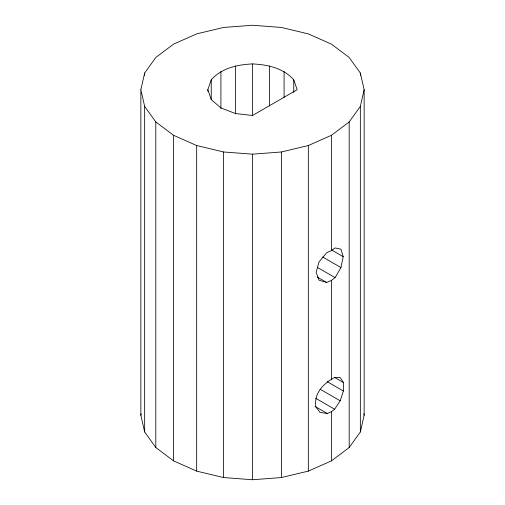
<?xml version="1.0" encoding="UTF-8"?>
<svg xmlns="http://www.w3.org/2000/svg" width="505" height="505" viewBox="0 0 505 505"><rect width="100%" height="100%" fill="white"/><g stroke="black" fill="none" stroke-linecap="round" stroke-linejoin="round"><path stroke-width="0.76" d="M340.957 267.555L343.198 256.679L340.957 249.186L335.08 247.93L331.45 250.657L326.716 252.759L319.059 261.824L316.13 272.309L319.059 280.199L326.716 282.484L331.45 280.382L335.08 277.655L340.957 267.555L322.562 256.938M140.851 89.713L144.657 73.029L155.811 57.482L173.55 44.131L196.672 33.886L223.601 27.447L252.5 25.25L281.399 27.447L308.328 33.886L331.45 44.131L349.189 57.482L360.343 73.029L364.149 89.713L364.149 415.287L360.343 431.971L349.189 447.518L331.45 460.869L308.328 471.115L281.399 477.553L252.5 479.75L223.601 477.553L196.672 471.115L173.55 460.869L155.811 447.518L144.657 431.971L140.851 415.287L140.851 89.713L144.657 106.397L144.657 431.971M140.851 415.287L141.198 413.772M360.343 431.971L360.343 106.397L364.149 89.713M340.193 400.806L343.394 391.022L343.394 382.506L340.193 377.544L334.651 377.456C323.623 383.39 313.757 393.142 315.877 406.91L320.05 412.433L327.278 413.488L331.45 411.644L334.651 409.233L340.193 400.806L320.037 389.166M207.839 89.713L211.241 79.841C221.569 68.055 237.495 64.627 252.5 63.927C267.505 64.627 283.431 68.055 293.759 79.841L297.161 89.713L252.5 115.493L235.412 113.53L220.919 107.944L211.241 99.58L207.839 89.713L207.839 91.285M144.657 106.397L155.811 121.939L173.55 135.29L196.672 145.535L223.601 151.973L252.5 154.17L281.399 151.973L308.328 145.535L331.45 135.29L349.189 121.939L360.343 106.397M331.69 250.038L343.198 256.679M317.519 267.511L335.08 277.655M317.26 277.024L326.716 282.484M334.594 377.424L343.394 382.506M327.145 381.641L343.394 391.022M315.688 398.287L334.651 409.233M315.088 406.456L327.764 413.772M363.802 413.772L364.149 415.287M360.343 73.029L360.343 75.39M349.189 121.939L349.189 447.518M331.45 135.29L331.45 250.657M331.45 280.382L331.45 379.867M331.45 411.644L331.45 460.869M308.328 145.535L308.328 471.115M293.759 79.841L293.759 92.447M284.081 71.476L284.081 97.471M281.399 151.973L281.399 477.553M269.588 65.89L269.588 106.063M252.5 63.927L252.5 115.916M252.5 154.17L252.5 479.75M235.412 65.89L235.412 113.941M223.601 151.973L223.601 477.553M220.919 71.476L220.919 108.499M211.241 79.841L211.241 99.535M196.672 145.535L196.672 471.115M173.55 135.29L173.55 460.869M155.811 121.939L155.811 447.518M144.657 73.029L144.657 75.39"/></g></svg>
